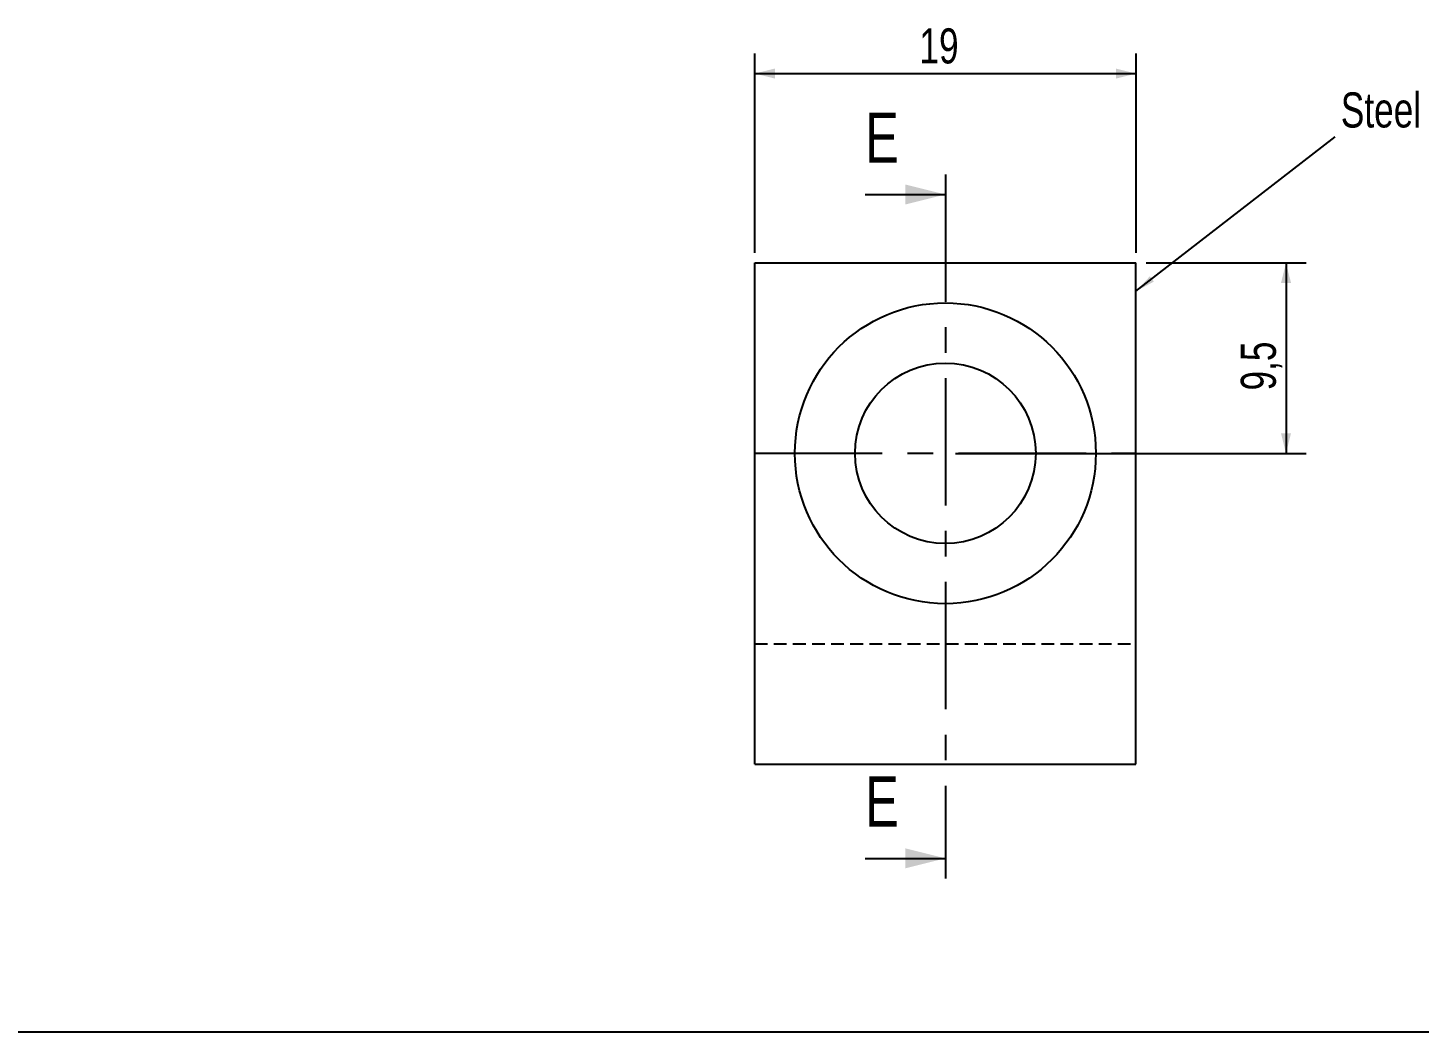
# Model space of a CAD drawing. Header units: millimetres. Extents: x 8 to 867, y 8 to 585.
# Drawn here: x 210.5 to 349.2, y 8 to 108.2 of the extents above; entities that cross this region are included whole.
import ezdxf

# ---------------------------------------------------------------- set-up
doc = ezdxf.new("R2010")
doc.units = ezdxf.units.MM
doc.linetypes.add('CENTERX2', pattern=[20.32, 12.7, -2.54, 2.54, -2.54])
doc.linetypes.add('HIDDEN', pattern=[1.905, 1.27, -0.635])
for name, color, linetype in [('CENTERLINE', 4, 'CENTERX2'), ('DIMENSIONS', 2, 'Continuous'), ('HIDDEN', 3, 'HIDDEN'), ('TEXT', 2, 'Continuous')]:
    doc.layers.add(name, color=color, linetype=linetype)
doc.layers.add('OUTLINE', color=7, linetype='Continuous', lineweight=25)
doc.styles.add('SLDTEXTSTYLE0', font='TXT', dxfattribs={"width": 0.75})
doc.dimstyles.new('SLDDIMSTYLE17', dxfattribs={"dimtxt": 0.18, "dimasz": 2, "dimexe": 0, "dimexo": 0.0625, "dimgap": 0, "dimtad": 0, "dimtih": 1, "dimtoh": 1, "dimdec": 0, "dimrnd": 1e-09, "dimzin": 0, "dimdsep": 46, "dimtxsty": 'Standard', "dimsah": 1, "dimcen": 0.09, "dimadec": 0, "dimazin": 0, "dimtfac": 2, "dimtdec": 0, "dimtofl": 0, "dimtmove": 0, "dimatfit": 3, "dimfxl": 0, "dimfrac": 2, "dimtolj": 1, "dimtzin": 0, "dimarcsym": 0})
doc.dimstyles.new('SLDDIMSTYLE29', dxfattribs={"dimtxt": 3.5, "dimasz": 2, "dimexe": 0, "dimexo": 0.0625, "dimgap": 0.875, "dimtad": 1, "dimlfac": 0.5, "dimrnd": 1e-09, "dimzin": 12, "dimdsep": 46, "dimtxsty": 'SLDTEXTSTYLE0', "dimsah": 1, "dimcen": 0.09, "dimadec": 0, "dimazin": 3, "dimtfac": 1, "dimtofl": 0, "dimtmove": 0, "dimatfit": 3, "dimfxl": 0, "dimfrac": 2, "dimtolj": 1, "dimtzin": 12, "dimarcsym": 0})

# ---------------------------------------------------------------- blocks, each defined once
blk = doc.blocks.new('_D_98')
at = {"layer": 'DIMENSIONS'}
for p, q in [((282.94, 85.73), (282.94, 105.61)), ((320.94, 85.73), (320.94, 105.61)), ((282.94, 103.61), (320.94, 103.61))]:
    blk.add_line(p, q, dxfattribs=at)
for points in [[(282.94, 103.61), (284.94, 103.11), (284.94, 104.11)], [(320.94, 103.61), (318.94, 104.11), (318.94, 103.11)]]:
    blk.add_solid(points, dxfattribs=at)
at = {"layer": 'DIMENSIONS', "insert": (299.35, 108.12), "char_height": 3.5, "attachment_point": 1, "style": 'SLDTEXTSTYLE0'}
blk.add_mtext('19', dxfattribs=at)
blk = doc.blocks.new('_D_99')
at = {"layer": 'DIMENSIONS'}
for p, q in [((321.94, 84.73), (337.89, 84.73)), ((335.89, 84.73), (335.89, 65.73)), ((302.94, 65.73), (337.89, 65.73))]:
    blk.add_line(p, q, dxfattribs=at)
for points in [[(335.89, 84.73), (335.39, 82.73), (336.39, 82.73)], [(335.89, 65.73), (336.39, 67.73), (335.39, 67.73)]]:
    blk.add_solid(points, dxfattribs=at)
at = {"layer": 'DIMENSIONS', "insert": (331.38, 72), "char_height": 3.5, "attachment_point": 1, "rotation": 90, "style": 'SLDTEXTSTYLE0'}
blk.add_mtext('9,5', dxfattribs=at)

msp = doc.modelspace()

# ---------------------------------------------------------------- linework, layer by layer
at = {"layer": 'CENTERLINE'}
for p, q in [((301.93609, 93.54654), (301.93609, 23.33895)), ((282.93609, 65.73404), (320.93609, 65.73404))]:
    msp.add_line(p, q, dxfattribs=at)
at = {"layer": 'CENTERLINE', "linetype": 'Continuous'}
for p, q in [((293.93609, 91.54654), (301.93609, 91.54654)), ((293.93609, 25.33895), (301.93609, 25.33895))]:
    msp.add_line(p, q, dxfattribs=at)
at = {"layer": 'CENTERLINE'}
for points in [[(301.93609, 91.54654), (297.93609, 92.54654), (297.93609, 90.54654)], [(301.93609, 25.33895), (297.93609, 26.33895), (297.93609, 24.33895)]]:
    msp.add_solid(points, dxfattribs=at)
at = {"layer": 'HIDDEN'}
msp.add_line((282.93609, 46.73404), (320.93609, 46.73404), dxfattribs=at)
at = {"layer": 'OUTLINE'}
for p, q in [((282.93609, 34.73403), (282.93609, 84.73404)), ((282.93609, 84.73404), (320.93609, 84.73404)), ((320.93609, 34.73403), (320.93609, 84.73404)), ((282.93609, 34.73403), (320.93609, 34.73403)), ((832, 8), (8, 8))]:
    msp.add_line(p, q, dxfattribs=at)
for radius in [15, 9]:
    msp.add_circle((301.93609, 65.73404), radius, dxfattribs=at)

# ---------------------------------------------------------------- texts
at = {"layer": 'CENTERLINE', "char_height": 5, "attachment_point": 1, "style": 'SLDTEXTSTYLE0'}
for insert in [(293.93609, 99.71542), (293.93609, 33.50783)]:
    msp.add_mtext('E', dxfattribs=dict(at, insert=insert))
at = {"layer": 'TEXT', "insert": (341.35449, 101.72959), "char_height": 3.5, "attachment_point": 1, "style": 'SLDTEXTSTYLE0'}
msp.add_mtext('Steel', dxfattribs=at)

# ---------------------------------------------------------------- dimensions: what is measured, and where the dimension line sits
at = {"layer": 'DIMENSIONS'}
dim = msp.add_linear_dim(base=(320.93609, 103.60823), p1=(282.93609, 84.73404), p2=(320.93609, 84.73404), dimstyle='SLDDIMSTYLE29', dxfattribs=at)
dim.commit()
dim.dimension.update_dxf_attribs({"geometry": '_D_98', "text_midpoint": (301.93609, 103.60823), "dimtype": 160})
dim = msp.add_linear_dim(base=(335.89428, 65.73404), p1=(320.93609, 84.73404), p2=(301.93609, 65.73404), angle=90, dimstyle='SLDDIMSTYLE29', dxfattribs=at)
dim.commit()
dim.dimension.update_dxf_attribs({"geometry": '_D_99', "text_midpoint": (335.89428, 75.23404), "dimtype": 160})

# ---------------------------------------------------------------- leaders
at = {"layer": 'TEXT'}
msp.add_leader([(320.93609, 81.89611), (340.79332, 97.29501)], dimstyle='SLDDIMSTYLE17', dxfattribs=at)

doc.saveas('drawing.dxf')
